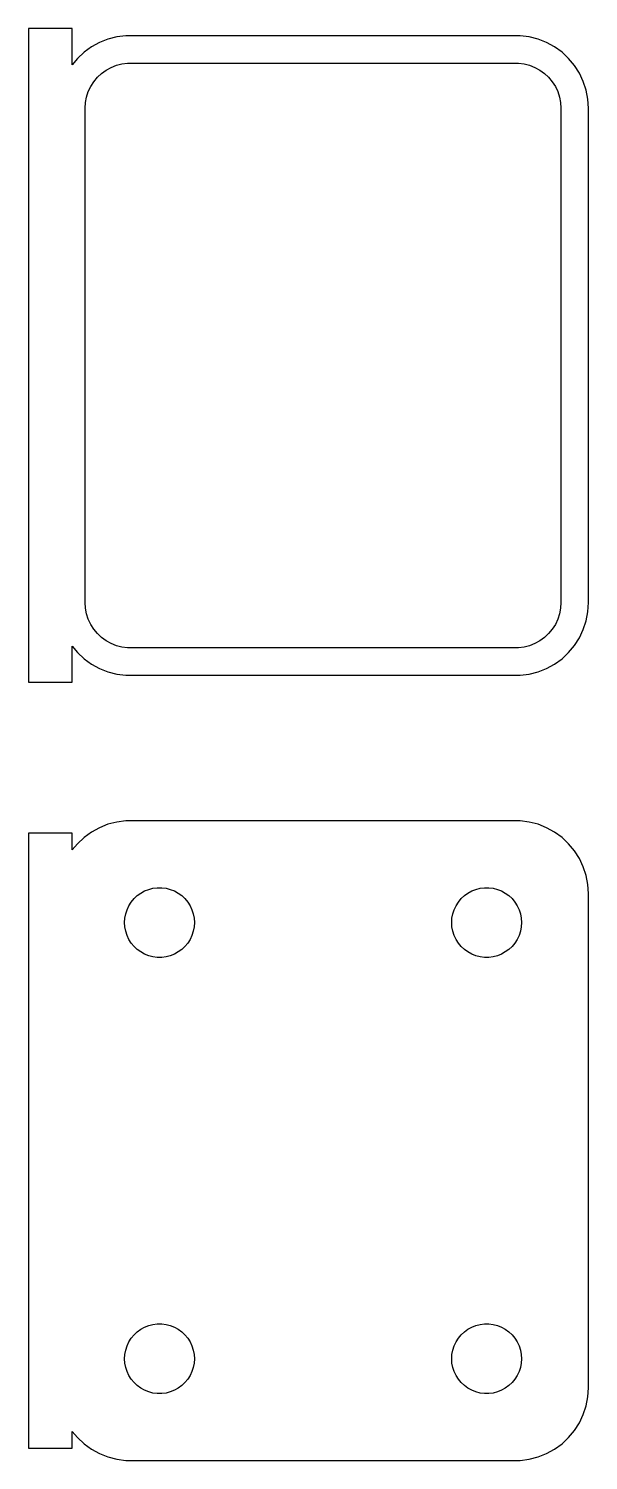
# Model space of a CAD drawing. Header units: metres. Extents: x -20.2 to 18.2, y 86 to 184.5.
import ezdxf

# ---------------------------------------------------------------- set-up
doc = ezdxf.new("R2010")
doc.units = ezdxf.units.M

msp = doc.modelspace()

# ---------------------------------------------------------------- linework, layer by layer
for p, q in [((-17.25, 184.479), (-20.25, 184.479)), ((-20.25, 184.479), (-20.25, 139.521)), ((-17.25, 181.993), (-17.25, 184.479)), ((-15.9291, 183.222), (-16.4371, 182.853)), ((-15.3789, 183.524), (-15.9291, 183.222)), ((-14.7951, 183.755), (-15.3789, 183.524)), ((-14.1869, 183.911), (-14.7951, 183.755)), ((-13.5639, 183.99), (-14.1869, 183.911)), ((13.5639, 183.99), (-13.5639, 183.99)), ((14.1869, 183.911), (13.5639, 183.99)), ((14.7951, 183.755), (14.1869, 183.911)), ((15.3789, 183.524), (14.7951, 183.755)), ((15.9291, 183.222), (15.3789, 183.524)), ((16.4371, 182.853), (15.9291, 183.222)), ((-16.8948, 182.423), (-17.25, 181.993)), ((-16.4371, 182.853), (-16.8948, 182.423)), ((16.8948, 182.423), (16.4371, 182.853)), ((17.2951, 181.939), (16.8948, 182.423)), ((-15.5192, 181.131), (-15.2342, 181.399)), ((-15.2342, 181.399), (-14.918, 181.628)), ((-14.918, 181.628), (-14.5754, 181.817)), ((-14.5754, 181.817), (-14.2119, 181.961)), ((-14.2119, 181.961), (-13.8333, 182.058)), ((-13.8333, 182.058), (-13.4454, 182.107)), ((-13.4454, 182.107), (13.4454, 182.107)), ((13.4454, 182.107), (13.8333, 182.058)), ((13.8333, 182.058), (14.2119, 181.961)), ((14.2119, 181.961), (14.5754, 181.817)), ((14.5754, 181.817), (14.918, 181.628)), ((14.918, 181.628), (15.2342, 181.399)), ((15.2342, 181.399), (15.5192, 181.131)), ((17.6315, 181.409), (17.2951, 181.939)), ((17.8989, 180.841), (17.6315, 181.409)), ((-16.1443, 180.146), (-15.9779, 180.5)), ((-15.9779, 180.5), (-15.7684, 180.83)), ((-15.7684, 180.83), (-15.5192, 181.131)), ((15.5192, 181.131), (15.7684, 180.83)), ((15.7684, 180.83), (15.9779, 180.5)), ((15.9779, 180.5), (16.1443, 180.146)), ((18.0929, 180.243), (17.8989, 180.841)), ((18.2106, 179.627), (18.0929, 180.243)), ((-16.3629, 179), (-16.3384, 179.39)), ((-16.3384, 179.39), (-16.2651, 179.774)), ((-16.2651, 179.774), (-16.1443, 180.146)), ((16.1443, 180.146), (16.2651, 179.774)), ((16.2651, 179.774), (16.3384, 179.39)), ((16.3384, 179.39), (16.3629, 179)), ((18.25, 179), (18.2106, 179.627)), ((-16.3629, 145), (-16.3629, 179)), ((16.3629, 179), (16.3629, 145)), ((18.25, 145), (18.25, 179)), ((-16.3384, 144.61), (-16.3629, 145)), ((16.3629, 145), (16.3384, 144.61)), ((18.2106, 144.373), (18.25, 145)), ((-16.2651, 144.226), (-16.3384, 144.61)), ((-16.1443, 143.854), (-16.2651, 144.226)), ((-15.9779, 143.5), (-16.1443, 143.854)), ((16.1443, 143.854), (15.9779, 143.5)), ((16.2651, 144.226), (16.1443, 143.854)), ((16.3384, 144.61), (16.2651, 144.226)), ((18.0929, 143.757), (18.2106, 144.373)), ((-15.7684, 143.17), (-15.9779, 143.5)), ((-15.5192, 142.869), (-15.7684, 143.17)), ((-15.2342, 142.601), (-15.5192, 142.869)), ((15.5192, 142.869), (15.2342, 142.601)), ((15.7684, 143.17), (15.5192, 142.869)), ((15.9779, 143.5), (15.7684, 143.17)), ((17.6315, 142.591), (17.8989, 143.159)), ((17.8989, 143.159), (18.0929, 143.757)), ((-17.25, 142.007), (-16.8948, 141.577)), ((-17.25, 139.521), (-17.25, 142.007)), ((-14.918, 142.372), (-15.2342, 142.601)), ((-14.5754, 142.183), (-14.918, 142.372)), ((-14.2119, 142.039), (-14.5754, 142.183)), ((-13.8333, 141.942), (-14.2119, 142.039)), ((-13.4454, 141.893), (-13.8333, 141.942)), ((13.4454, 141.893), (-13.4454, 141.893)), ((13.8333, 141.942), (13.4454, 141.893)), ((14.2119, 142.039), (13.8333, 141.942)), ((14.5754, 142.183), (14.2119, 142.039)), ((14.918, 142.372), (14.5754, 142.183)), ((15.2342, 142.601), (14.918, 142.372)), ((16.8948, 141.577), (17.2951, 142.061)), ((17.2951, 142.061), (17.6315, 142.591)), ((-16.8948, 141.577), (-16.4371, 141.147)), ((-16.4371, 141.147), (-15.9291, 140.778)), ((15.9291, 140.778), (16.4371, 141.147)), ((16.4371, 141.147), (16.8948, 141.577)), ((-15.9291, 140.778), (-15.3789, 140.476)), ((-15.3789, 140.476), (-14.7951, 140.245)), ((-14.7951, 140.245), (-14.1869, 140.089)), ((-14.1869, 140.089), (-13.5639, 140.01)), ((-13.5639, 140.01), (13.5639, 140.01)), ((13.5639, 140.01), (14.1869, 140.089)), ((14.1869, 140.089), (14.7951, 140.245)), ((14.7951, 140.245), (15.3789, 140.476)), ((15.3789, 140.476), (15.9291, 140.778)), ((-20.25, 139.521), (-17.25, 139.521)), ((-13.5639, 129.99), (-14.1869, 129.911)), ((13.5639, 129.99), (-13.5639, 129.99)), ((14.1869, 129.911), (13.5639, 129.99)), ((-17.25, 129.153), (-20.25, 129.153)), ((-20.25, 129.153), (-20.25, 86.8474)), ((-17.25, 127.993), (-17.25, 129.153)), ((-15.9291, 129.222), (-16.4371, 128.853)), ((-15.3789, 129.524), (-15.9291, 129.222)), ((-14.7951, 129.755), (-15.3789, 129.524)), ((-14.1869, 129.911), (-14.7951, 129.755)), ((14.7951, 129.755), (14.1869, 129.911)), ((15.3789, 129.524), (14.7951, 129.755)), ((15.9291, 129.222), (15.3789, 129.524)), ((16.4371, 128.853), (15.9291, 129.222)), ((-16.8948, 128.423), (-17.25, 127.993)), ((-16.4371, 128.853), (-16.8948, 128.423)), ((16.8948, 128.423), (16.4371, 128.853)), ((17.2951, 127.939), (16.8948, 128.423)), ((17.6315, 127.409), (17.2951, 127.939)), ((17.8989, 126.841), (17.6315, 127.409)), ((18.0929, 126.243), (17.8989, 126.841)), ((18.2106, 125.627), (18.0929, 126.243)), ((-12.536, 125.026), (-12.2719, 125.172)), ((-12.2719, 125.172), (-11.9916, 125.283)), ((-11.9916, 125.283), (-11.6997, 125.357)), ((-11.6997, 125.357), (-11.4007, 125.395)), ((-11.4007, 125.395), (-11.0993, 125.395)), ((-11.0993, 125.395), (-10.8003, 125.357)), ((-10.8003, 125.357), (-10.5083, 125.283)), ((-10.5083, 125.283), (-10.2281, 125.172)), ((-10.2281, 125.172), (-9.964, 125.026)), ((9.964, 125.026), (10.2281, 125.172)), ((10.2281, 125.172), (10.5083, 125.283)), ((10.5083, 125.283), (10.8003, 125.357)), ((10.8003, 125.357), (11.0993, 125.395)), ((11.0993, 125.395), (11.4007, 125.395)), ((11.4007, 125.395), (11.6997, 125.357)), ((11.6997, 125.357), (11.9916, 125.283)), ((11.9916, 125.283), (12.2719, 125.172)), ((12.2719, 125.172), (12.536, 125.026)), ((18.25, 125), (18.2106, 125.627)), ((-13.4815, 123.883), (-13.3531, 124.156)), ((-13.3531, 124.156), (-13.1916, 124.411)), ((-13.1916, 124.411), (-12.9995, 124.643)), ((-12.9995, 124.643), (-12.7798, 124.849)), ((-12.7798, 124.849), (-12.536, 125.026)), ((-9.964, 125.026), (-9.72017, 124.849)), ((-9.72017, 124.849), (-9.50047, 124.643)), ((-9.50047, 124.643), (-9.30835, 124.411)), ((-9.30835, 124.411), (-9.14685, 124.156)), ((-9.14685, 124.156), (-9.01852, 123.883)), ((9.01852, 123.883), (9.14685, 124.156)), ((9.14685, 124.156), (9.30835, 124.411)), ((9.30835, 124.411), (9.50047, 124.643)), ((9.50047, 124.643), (9.72017, 124.849)), ((9.72017, 124.849), (9.964, 125.026)), ((12.536, 125.026), (12.7798, 124.849)), ((12.7798, 124.849), (12.9995, 124.643)), ((12.9995, 124.643), (13.1916, 124.411)), ((13.1916, 124.411), (13.3531, 124.156)), ((13.3531, 124.156), (13.4815, 123.883)), ((18.25, 91), (18.25, 125)), ((-13.65, 123), (-13.6311, 123.301)), ((-13.6311, 123.301), (-13.5746, 123.597)), ((-13.5746, 123.597), (-13.4815, 123.883)), ((-9.01852, 123.883), (-8.9254, 123.597)), ((-8.9254, 123.597), (-8.86891, 123.301)), ((-8.86891, 123.301), (-8.84999, 123)), ((8.84999, 123), (8.86891, 123.301)), ((8.86891, 123.301), (8.9254, 123.597)), ((8.9254, 123.597), (9.01852, 123.883)), ((13.4815, 123.883), (13.5746, 123.597)), ((13.5746, 123.597), (13.6311, 123.301)), ((13.6311, 123.301), (13.65, 123)), ((-13.6311, 122.699), (-13.65, 123)), ((-13.5746, 122.403), (-13.6311, 122.699)), ((-13.4815, 122.117), (-13.5746, 122.403)), ((-13.3531, 121.844), (-13.4815, 122.117)), ((-9.01852, 122.117), (-9.14685, 121.844)), ((-8.9254, 122.403), (-9.01852, 122.117)), ((-8.86891, 122.699), (-8.9254, 122.403)), ((-8.84999, 123), (-8.86891, 122.699)), ((8.86891, 122.699), (8.84999, 123)), ((8.9254, 122.403), (8.86891, 122.699)), ((9.01852, 122.117), (8.9254, 122.403)), ((9.14685, 121.844), (9.01852, 122.117)), ((13.4815, 122.117), (13.3531, 121.844)), ((13.5746, 122.403), (13.4815, 122.117)), ((13.6311, 122.699), (13.5746, 122.403)), ((13.65, 123), (13.6311, 122.699)), ((-13.1916, 121.589), (-13.3531, 121.844)), ((-12.9995, 121.357), (-13.1916, 121.589)), ((-12.7798, 121.151), (-12.9995, 121.357)), ((-12.536, 120.974), (-12.7798, 121.151)), ((-9.72017, 121.151), (-9.964, 120.974)), ((-9.50047, 121.357), (-9.72017, 121.151)), ((-9.30835, 121.589), (-9.50047, 121.357)), ((-9.14685, 121.844), (-9.30835, 121.589)), ((9.30835, 121.589), (9.14685, 121.844)), ((9.50047, 121.357), (9.30835, 121.589)), ((9.72017, 121.151), (9.50047, 121.357)), ((9.964, 120.974), (9.72017, 121.151)), ((12.7798, 121.151), (12.536, 120.974)), ((12.9995, 121.357), (12.7798, 121.151)), ((13.1916, 121.589), (12.9995, 121.357)), ((13.3531, 121.844), (13.1916, 121.589)), ((-12.2719, 120.828), (-12.536, 120.974)), ((-11.9916, 120.717), (-12.2719, 120.828)), ((-11.6997, 120.643), (-11.9916, 120.717)), ((-11.4007, 120.605), (-11.6997, 120.643)), ((-11.0993, 120.605), (-11.4007, 120.605)), ((-10.8003, 120.643), (-11.0993, 120.605)), ((-10.5083, 120.717), (-10.8003, 120.643)), ((-10.2281, 120.828), (-10.5083, 120.717)), ((-9.964, 120.974), (-10.2281, 120.828)), ((10.2281, 120.828), (9.964, 120.974)), ((10.5083, 120.717), (10.2281, 120.828)), ((10.8003, 120.643), (10.5083, 120.717)), ((11.0993, 120.605), (10.8003, 120.643)), ((11.4007, 120.605), (11.0993, 120.605)), ((11.6997, 120.643), (11.4007, 120.605)), ((11.9916, 120.717), (11.6997, 120.643)), ((12.2719, 120.828), (11.9916, 120.717)), ((12.536, 120.974), (12.2719, 120.828)), ((-13.1916, 94.4107), (-12.9995, 94.6429)), ((-12.9995, 94.6429), (-12.7798, 94.8492)), ((-12.7798, 94.8492), (-12.536, 95.0264)), ((-12.536, 95.0264), (-12.2719, 95.1716)), ((-12.2719, 95.1716), (-11.9916, 95.2825)), ((-11.9916, 95.2825), (-11.6997, 95.3575)), ((-11.6997, 95.3575), (-11.4007, 95.3953)), ((-11.4007, 95.3953), (-11.0993, 95.3953)), ((-11.0993, 95.3953), (-10.8003, 95.3575)), ((-10.8003, 95.3575), (-10.5083, 95.2825)), ((-10.5083, 95.2825), (-10.2281, 95.1716)), ((-10.2281, 95.1716), (-9.964, 95.0264)), ((-9.964, 95.0264), (-9.72017, 94.8492)), ((-9.72017, 94.8492), (-9.50047, 94.6429)), ((-9.50047, 94.6429), (-9.30835, 94.4107)), ((9.30835, 94.4107), (9.50047, 94.6429)), ((9.50047, 94.6429), (9.72017, 94.8492)), ((9.72017, 94.8492), (9.964, 95.0264)), ((9.964, 95.0264), (10.2281, 95.1716)), ((10.2281, 95.1716), (10.5083, 95.2825)), ((10.5083, 95.2825), (10.8003, 95.3575)), ((10.8003, 95.3575), (11.0993, 95.3953)), ((11.0993, 95.3953), (11.4007, 95.3953)), ((11.4007, 95.3953), (11.6997, 95.3575)), ((11.6997, 95.3575), (11.9916, 95.2825)), ((11.9916, 95.2825), (12.2719, 95.1716)), ((12.2719, 95.1716), (12.536, 95.0264)), ((12.536, 95.0264), (12.7798, 94.8492)), ((12.7798, 94.8492), (12.9995, 94.6429)), ((12.9995, 94.6429), (13.1916, 94.4107)), ((-13.6311, 93.3008), (-13.5746, 93.5969)), ((-13.5746, 93.5969), (-13.4815, 93.8835)), ((-13.4815, 93.8835), (-13.3531, 94.1562)), ((-13.3531, 94.1562), (-13.1916, 94.4107)), ((-9.30835, 94.4107), (-9.14685, 94.1562)), ((-9.14685, 94.1562), (-9.01852, 93.8835)), ((-9.01852, 93.8835), (-8.9254, 93.5969)), ((-8.9254, 93.5969), (-8.86891, 93.3008)), ((8.86891, 93.3008), (8.9254, 93.5969)), ((8.9254, 93.5969), (9.01852, 93.8835)), ((9.01852, 93.8835), (9.14685, 94.1562)), ((9.14685, 94.1562), (9.30835, 94.4107)), ((13.1916, 94.4107), (13.3531, 94.1562)), ((13.3531, 94.1562), (13.4815, 93.8835)), ((13.4815, 93.8835), (13.5746, 93.5969)), ((13.5746, 93.5969), (13.6311, 93.3008)), ((-13.65, 93), (-13.6311, 93.3008)), ((-13.6311, 92.6992), (-13.65, 93)), ((-13.5746, 92.4032), (-13.6311, 92.6992)), ((-8.86891, 92.6992), (-8.9254, 92.4032)), ((-8.86891, 93.3008), (-8.84999, 93)), ((-8.84999, 93), (-8.86891, 92.6992)), ((8.84999, 93), (8.86891, 93.3008)), ((8.86891, 92.6992), (8.84999, 93)), ((8.9254, 92.4032), (8.86891, 92.6992)), ((13.6311, 92.6992), (13.5746, 92.4032)), ((13.6311, 93.3008), (13.65, 93)), ((13.65, 93), (13.6311, 92.6992)), ((-13.4815, 92.1165), (-13.5746, 92.4032)), ((-13.3531, 91.8438), (-13.4815, 92.1165)), ((-13.1916, 91.5893), (-13.3531, 91.8438)), ((-12.9995, 91.3571), (-13.1916, 91.5893)), ((-9.30835, 91.5893), (-9.50047, 91.3571)), ((-9.14685, 91.8438), (-9.30835, 91.5893)), ((-9.01852, 92.1165), (-9.14685, 91.8438)), ((-8.9254, 92.4032), (-9.01852, 92.1165)), ((9.01852, 92.1165), (8.9254, 92.4032)), ((9.14685, 91.8438), (9.01852, 92.1165)), ((9.30835, 91.5893), (9.14685, 91.8438)), ((9.50047, 91.3571), (9.30835, 91.5893)), ((13.1916, 91.5893), (12.9995, 91.3571)), ((13.3531, 91.8438), (13.1916, 91.5893)), ((13.4815, 92.1165), (13.3531, 91.8438)), ((13.5746, 92.4032), (13.4815, 92.1165)), ((-12.7798, 91.1508), (-12.9995, 91.3571)), ((-12.536, 90.9736), (-12.7798, 91.1508)), ((-12.2719, 90.8284), (-12.536, 90.9736)), ((-11.9916, 90.7175), (-12.2719, 90.8284)), ((-11.6997, 90.6425), (-11.9916, 90.7175)), ((-11.4007, 90.6047), (-11.6997, 90.6425)), ((-11.0993, 90.6047), (-11.4007, 90.6047)), ((-10.8003, 90.6425), (-11.0993, 90.6047)), ((-10.5083, 90.7175), (-10.8003, 90.6425)), ((-10.2281, 90.8284), (-10.5083, 90.7175)), ((-9.964, 90.9736), (-10.2281, 90.8284)), ((-9.72017, 91.1508), (-9.964, 90.9736)), ((-9.50047, 91.3571), (-9.72017, 91.1508)), ((9.72017, 91.1508), (9.50047, 91.3571)), ((9.964, 90.9736), (9.72017, 91.1508)), ((10.2281, 90.8284), (9.964, 90.9736)), ((10.5083, 90.7175), (10.2281, 90.8284)), ((10.8003, 90.6425), (10.5083, 90.7175)), ((11.0993, 90.6047), (10.8003, 90.6425)), ((11.4007, 90.6047), (11.0993, 90.6047)), ((11.6997, 90.6425), (11.4007, 90.6047)), ((11.9916, 90.7175), (11.6997, 90.6425)), ((12.2719, 90.8284), (11.9916, 90.7175)), ((12.536, 90.9736), (12.2719, 90.8284)), ((12.7798, 91.1508), (12.536, 90.9736)), ((12.9995, 91.3571), (12.7798, 91.1508)), ((18.2106, 90.3733), (18.25, 91)), ((17.8989, 89.1594), (18.0929, 89.7566)), ((18.0929, 89.7566), (18.2106, 90.3733)), ((17.6315, 88.5912), (17.8989, 89.1594)), ((-17.25, 86.8474), (-17.25, 88.0066)), ((-17.25, 88.0066), (-16.8948, 87.5773)), ((16.8948, 87.5773), (17.2951, 88.0611)), ((17.2951, 88.0611), (17.6315, 88.5912)), ((-20.25, 86.8474), (-17.25, 86.8474)), ((-16.8948, 87.5773), (-16.4371, 87.1474)), ((-16.4371, 87.1474), (-15.9291, 86.7784)), ((-15.9291, 86.7784), (-15.3789, 86.4759)), ((15.3789, 86.4759), (15.9291, 86.7784)), ((15.9291, 86.7784), (16.4371, 87.1474)), ((16.4371, 87.1474), (16.8948, 87.5773)), ((-15.3789, 86.4759), (-14.7951, 86.2447)), ((-14.7951, 86.2447), (-14.1869, 86.0886)), ((-14.1869, 86.0886), (-13.5639, 86.0099)), ((-13.5639, 86.0099), (13.5639, 86.0099)), ((13.5639, 86.0099), (14.1869, 86.0886)), ((14.1869, 86.0886), (14.7951, 86.2447)), ((14.7951, 86.2447), (15.3789, 86.4759))]:
    msp.add_line(p, q)

doc.saveas('drawing.dxf')
